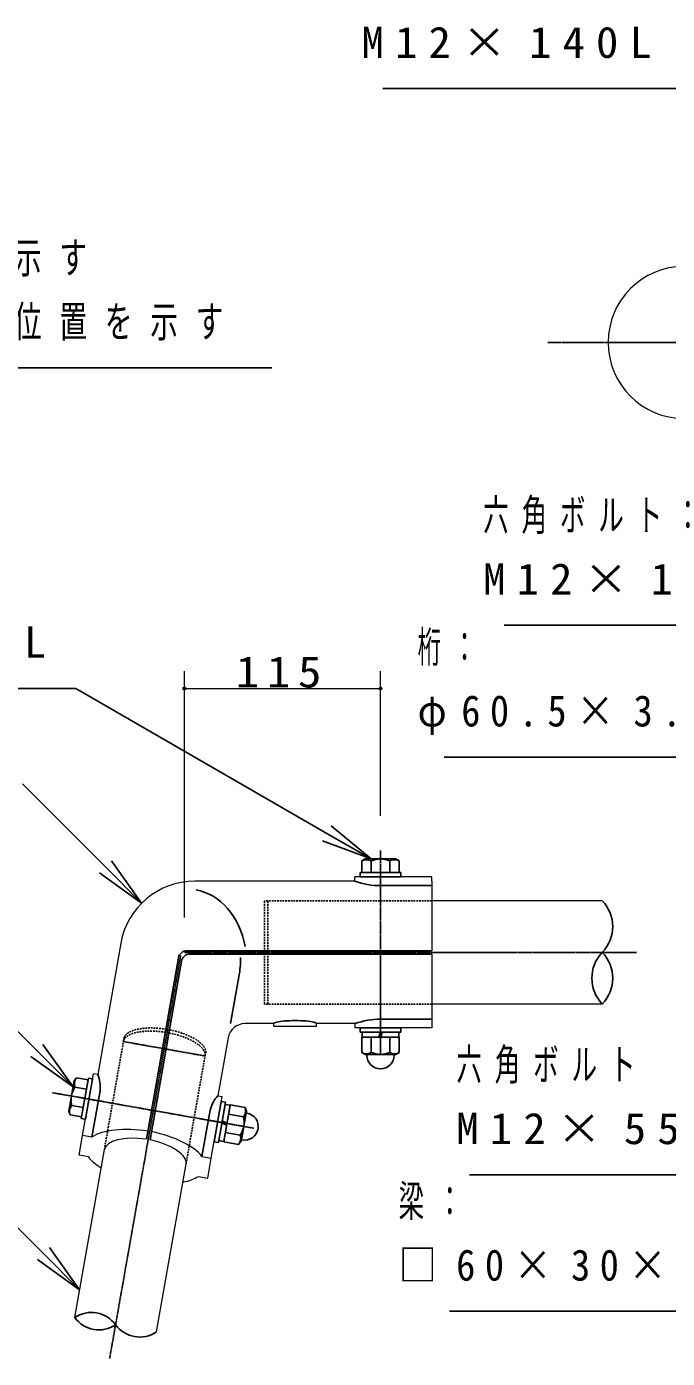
# Model space of a CAD drawing. Units: millimetres, scale not verified. Extents: x -19540 to 0, y -2390 to 13350.
# Drawn here: x -7304 to -5426, y 6762 to 10664 of the extents above; entities that cross this region are included whole.
import ezdxf

# ---------------------------------------------------------------- set-up
doc = ezdxf.new("R2010")
doc.units = ezdxf.units.MM
doc.linetypes.add('USER2', pattern=[6, 3, -1, 1, -1])
doc.linetypes.add('USER4', pattern=[8, 5, -3])
doc.layers.add('線', color=2, linetype='Continuous', lineweight=25)
doc.layers.add('補助', color=2, linetype='Continuous', lineweight=25)
doc.styles.add('ＭＳ ゴシック', font='')
doc.styles.get('ＭＳ ゴシック').set_extended_font_data('MS Gothic')

# ---------------------------------------------------------------- blocks, each defined once
blk = doc.blocks.new('dimension_origin')
at = {"color": 0, "linetype": 'Continuous', "lineweight": -2}
blk.add_circle((0, 0), 1.25, dxfattribs=at)

msp = doc.modelspace()

# ---------------------------------------------------------------- linework, layer by layer
at = {"layer": '線', "color": 20, "linetype": 'USER2'}
for p, q in [((-5776.744, 9738.578), (-3126.744, 9738.578)), ((-6266.744, 7651.25), (-6266.744, 8251.25)), ((-6266.744, 8203.75), (-6266.744, 8128.75)), ((-7060.664, 6761.787), (-6852.577, 7941.91)), ((-5516.744, 7951.25), (-6841.744, 7951.25)), ((-6266.744, 7698.75), (-6266.744, 7773.75)), ((-7020.366, 7690.018), (-6781.058, 7647.822)), ((-7228.048, 7540.139), (-6637.163, 7435.95)), ((-7151.921, 7527.009), (-7078.061, 7513.985)), ((-6713.19, 7449.648), (-6787.05, 7462.672))]:
    msp.add_line(p, q, dxfattribs=at)
at = {"layer": '線'}
for p, q in [((-6321.592, 8219.314), (-6311.744, 8225)), ((-6321.592, 8185), (-6321.592, 8219.314)), ((-6311.744, 8225), (-6221.744, 8225)), ((-6294.168, 8185), (-6294.168, 8219.314)), ((-6239.32, 8185), (-6239.32, 8219.314)), ((-6211.896, 8219.314), (-6221.744, 8225)), ((-6211.896, 8185), (-6211.896, 8219.314)), ((-6326.744, 8185), (-6206.744, 8185)), ((-6326.744, 8172.5), (-6326.744, 8185)), ((-6326.744, 8172.5), (-6206.744, 8172.5)), ((-6321.592, 8185), (-6211.896, 8185)), ((-6206.744, 8185), (-6206.744, 8172.5)), ((-6116.844, 8146.821), (-6266.744, 8146.821)), ((-6859.022, 7935.591), (-6952.723, 7404.184)), ((-6850.123, 7925.591), (-6942.383, 7402.361)), ((-6116.744, 7956.25), (-6834.402, 7956.25)), ((-6116.744, 7946.25), (-6825.503, 7946.25)), ((-6681.737, 7879.97), (-6705.977, 7742.5)), ((-6326.744, 7730), (-6206.744, 7730)), ((-6326.744, 7717.5), (-6326.744, 7730)), ((-6116.844, 7755.679), (-6266.744, 7755.679)), ((-6206.744, 7730), (-6206.744, 7717.5)), ((-6326.744, 7717.5), (-6206.744, 7717.5)), ((-6321.592, 7702.5), (-6211.896, 7702.5)), ((-6321.592, 7702.5), (-6321.592, 7658.186)), ((-6320.494, 7717.5), (-6212.994, 7717.5)), ((-6320.494, 7717.5), (-6320.494, 7702.5)), ((-6320.494, 7702.5), (-6212.994, 7702.5)), ((-6294.168, 7702.5), (-6294.168, 7658.186)), ((-6271.601, 7702.5), (-6267.581, 7717.5)), ((-6265.906, 7702.5), (-6261.887, 7717.5)), ((-6239.32, 7702.5), (-6239.32, 7658.186)), ((-6212.994, 7717.5), (-6212.994, 7702.5)), ((-6211.896, 7702.5), (-6211.896, 7658.186)), ((-6321.592, 7658.186), (-6311.744, 7652.5)), ((-6311.744, 7652.5), (-6221.744, 7652.5)), ((-6306.744, 7650), (-6306.744, 7652.5)), ((-6226.744, 7650), (-6226.744, 7652.5)), ((-6211.896, 7658.186), (-6221.744, 7652.5)), ((-7180.663, 7486.382), (-7165.034, 7575.015)), ((-7157.725, 7583.726), (-7165.034, 7575.015)), ((-7123.932, 7577.768), (-7157.725, 7583.726)), ((-7143.875, 7464.664), (-7123.037, 7582.841)), ((-7142.981, 7469.738), (-7123.932, 7577.768)), ((-7131.565, 7462.494), (-7110.727, 7580.67)), ((-7123.037, 7582.841), (-7110.727, 7580.67)), ((-7128.694, 7550.76), (-7162.487, 7556.719)), ((-7112.64, 7410.352), (-7088.72, 7546.009)), ((-7138.218, 7496.745), (-7172.011, 7502.704)), ((-6754.384, 7395.986), (-6733.546, 7514.163)), ((-6742.074, 7393.816), (-6721.236, 7511.993)), ((-6740.988, 7399.971), (-6722.321, 7505.838)), ((-6733.546, 7514.163), (-6721.236, 7511.993)), ((-6726.407, 7396.284), (-6707.358, 7504.314)), ((-6726.216, 7397.366), (-6707.549, 7503.233)), ((-6722.321, 7505.838), (-6707.549, 7503.233)), ((-6707.358, 7504.314), (-6663.717, 7496.619)), ((-6663.717, 7496.619), (-6659.828, 7485.933)), ((-7176.773, 7475.696), (-7180.663, 7486.382)), ((-7142.981, 7469.738), (-7176.773, 7475.696)), ((-7131.565, 7462.494), (-7143.875, 7464.664)), ((-6790.001, 7353.463), (-6766.081, 7489.119)), ((-6716.737, 7451.124), (-6730.811, 7457.687)), ((-6712.12, 7477.307), (-6668.48, 7469.612)), ((-6675.456, 7397.301), (-6659.828, 7485.933)), ((-6658.234, 7480.575), (-6660.696, 7481.009)), ((-6717.726, 7445.517), (-6731.8, 7452.079)), ((-6721.645, 7423.292), (-6678.004, 7415.597)), ((-6742.074, 7393.816), (-6754.384, 7395.986)), ((-6740.988, 7399.971), (-6726.216, 7397.366)), ((-6726.407, 7396.284), (-6682.766, 7388.589)), ((-6682.766, 7388.589), (-6675.456, 7397.301)), ((-6672.126, 7401.791), (-6674.588, 7402.225))]:
    msp.add_line(p, q, dxfattribs=at)
at = {"layer": '線', "color": 7, "lineweight": 13}
for p, q in [((-6341.644, 8160), (-6811.281, 8160)), ((-6341.744, 8160), (-6341.744, 8172.5)), ((-6116.744, 8172.5), (-6341.744, 8172.5)), ((-6116.744, 8160), (-6116.744, 8172.5)), ((-6116.744, 8160), (-6116.744, 7956.25)), ((-5616.744, 8102.5), (-6116.744, 8102.5)), ((-7027.939, 7978.203), (-7095.812, 7593.272)), ((-6116.744, 7946.25), (-6116.744, 7742.5)), ((-5616.744, 7800), (-6116.744, 7800)), ((-6579.244, 7742.5), (-6664.022, 7742.5)), ((-6579.244, 7735), (-6579.244, 7742.5)), ((-6579.244, 7735), (-6454.244, 7735)), ((-6454.244, 7735), (-6454.244, 7742.5)), ((-6341.644, 7742.5), (-6454.244, 7742.5)), ((-6341.744, 7742.5), (-6341.744, 7730)), ((-6116.744, 7730), (-6341.744, 7730)), ((-6116.744, 7742.5), (-6116.744, 7730)), ((-6713.262, 7701.182), (-6743.251, 7531.106)), ((-7139.911, 7415.161), (-7108.123, 7595.443)), ((-7095.812, 7593.272), (-7108.123, 7595.443)), ((-7162.487, 7556.719), (-7168.086, 7557.706)), ((-6743.251, 7531.106), (-6730.941, 7528.935)), ((-7172.011, 7502.704), (-7177.611, 7503.691)), ((-6762.73, 7348.654), (-6730.941, 7528.935)), ((-7150.221, 7356.69), (-7139.911, 7415.161)), ((-7112.64, 7410.352), (-7139.911, 7415.161)), ((-7162.954, 6881.366), (-7076.13, 7373.77)), ((-7122.95, 7351.881), (-7150.221, 7356.69)), ((-6790.001, 7353.463), (-6762.73, 7348.654)), ((-6773.04, 7290.183), (-6762.73, 7348.654)), ((-6923.645, 6839.17), (-6836.821, 7331.574)), ((-6800.311, 7294.991), (-6773.04, 7290.183))]:
    msp.add_line(p, q, dxfattribs=at)
at = {"layer": '線', "color": 4, "linetype": 'USER4'}
for p, q in [((-6606.744, 7800), (-6606.744, 8102.5)), ((-6116.744, 8102.5), (-6606.744, 8102.5)), ((-6596.744, 7800), (-6596.744, 8102.5)), ((-6116.744, 7800), (-6606.744, 7800)), ((-7076.13, 7373.77), (-7018.772, 7699.062)), ((-6836.821, 7331.574), (-6779.463, 7656.866))]:
    msp.add_line(p, q, dxfattribs=at)
at = {"layer": '線', "color": 7, "lineweight": 13}
for centre, radius, end in [((-5376.744, 9738.578), 222.75, 270), ((-6811.281, 7940), 220, 170), ((-6664.022, 7692.5), 50, 170)]:
    msp.add_arc(centre, radius, 90, end, dxfattribs=at)
at = {"layer": '線'}
for centre, radius, start, end in [((-6307.88, 8195.564), 27.424, 60.00001, 119.99999), ((-6266.744, 8156.021), 68.979, 66.57346, 113.42654), ((-6225.608, 8195.564), 27.424, 60.00001, 119.99999), ((-6266.462, 8368.423), 221.602, 250.14052, 269.92721), ((-5695.25, 8026.875), 109.006, 316.07099, 43.92901), ((-6834.402, 7931.25), 25, 90, 170), ((-6825.503, 7921.25), 25, 90, 170), ((-5538.237, 7875.625), 109.006, 136.07099, 223.92901), ((-5695.25, 7875.625), 109.006, 316.07099, 43.92901), ((-6266.462, 7534.077), 221.602, 90.07279, 109.85948), ((-6307.88, 7681.936), 27.424, 240.00001, 299.99999), ((-6266.744, 7650), 40, 180, 0), ((-6266.744, 7721.479), 68.979, 246.57346, 293.42654), ((-6225.608, 7681.936), 27.424, 240.00001, 299.99999), ((-7136.717, 7566.098), 27.424, 140.00001, 199.99999), ((-7175.472, 7557.154), 87.465, 352.67942, 24.38988), ((-7104.918, 7518.72), 68.979, 146.57346, 193.42654), ((-6680.749, 7469.921), 87.465, 135.61012, 167.32058), ((-7151.003, 7485.076), 27.424, 140.00001, 199.99999), ((-6689.488, 7487.24), 27.424, 320.00001, 19.99999), ((-6735.573, 7453.595), 68.979, 326.57346, 13.42654), ((-6665.18, 7441.183), 40, 260, 80), ((-6703.774, 7406.217), 27.424, 320.00001, 19.99999), ((-7092.175, 6932.927), 87.568, 216.07233, 303.92767), ((-7114.078, 6808.708), 87.568, 36.07233, 123.92767), ((-6972.521, 6911.828), 87.568, 216.07233, 303.92767)]:
    msp.add_arc(centre, radius, start, end, dxfattribs=at)
for centre, major_axis, ratio, start_param, end_param in [((-6850.479, 7890.463), (43.006, 243.896), 0.767184, 5.17056079, 6.28318531), ((-6868.851, 7912.963), (43.006, 243.896), 0.767184, 4.71238898, 4.94160831), ((-6516.744, 7742.5), (-62.5, 0), 0.145033, 3.14159265, 6.28318531)]:
    msp.add_ellipse(centre, major_axis=major_axis, ratio=ratio, start_param=start_param, end_param=end_param, dxfattribs=at)
at = {"layer": '線', "color": 4, "linetype": 'USER4'}
for centre in [(-6900.712, 7668.92), (-6899.118, 7677.964)]:
    msp.add_ellipse(centre, major_axis=(-119.654, 21.098), ratio=0.39582, start_param=3.14159265, end_param=6.28318531, dxfattribs=at)
at = {"layer": '線', "color": 7, "lineweight": 13}
for centre, major_axis, ratio, start_param, end_param in [((-6945.642, 7350.762), (-187.113, 32.993), 0.398766, 4.79801991, 5.8805749), ((-6967.308, 7354.582), (-187.113, 32.993), 0.398766, 3.54420306, 4.62675805), ((-6945.642, 7350.762), (-130.487, 23.008), 0.390731, 4.83534003, 6.28318531), ((-6967.308, 7354.582), (-130.487, 23.008), 0.390731, 3.14159265, 4.58943793), ((-6945.642, 7350.762), (-187.113, 32.993), 0.398766, 0.40261041, 0.79907716), ((-6967.308, 7354.582), (-187.113, 32.993), 0.398766, 2.3425155, 2.73898224)]:
    msp.add_ellipse(centre, major_axis=major_axis, ratio=ratio, start_param=start_param, end_param=end_param, dxfattribs=at)
at = {"layer": '補助'}
for p, q in [((-5435.108, 10482.578), (-6260.367, 10482.578)), ((-5385.108, 10482.578), (-5435.108, 10482.578)), ((-7993.825, 9664.25), (-6585.724, 9664.25)), ((-5078.68, 8910.19), (-5903.939, 8910.19)), ((-7210.193, 8725), (-8035.452, 8725)), ((-7160.193, 8725), (-7210.193, 8725)), ((-6424.072, 8300), (-7160.193, 8725)), ((-5259.953, 8523.75), (-6079.726, 8523.75)), ((-7072.911, 8201.63), (-7316.264, 8444.983)), ((-6411.572, 8321.651), (-6294.168, 8225)), ((-6436.572, 8278.349), (-6294.168, 8225)), ((-6294.168, 8225), (-6424.072, 8300)), ((-6966.845, 8095.563), (-7072.911, 8201.63)), ((-7055.233, 8219.307), (-6966.845, 8095.563)), ((-7090.588, 8183.952), (-6966.845, 8095.563)), ((-7274.152, 7663.772), (-7518.26, 7907.88)), ((-7168.086, 7557.706), (-7274.152, 7663.772)), ((-7256.475, 7681.45), (-7168.086, 7557.706)), ((-7291.83, 7646.094), (-7168.086, 7557.706)), ((-7254.665, 7068.844), (-7513.308, 7327.487)), ((-5264.32, 7300), (-6006.376, 7300)), ((-7148.599, 6962.778), (-7254.665, 7068.844)), ((-7236.987, 7086.521), (-7148.599, 6962.778)), ((-7272.342, 7051.166), (-7148.599, 6962.778)), ((-5112.081, 6900), (-6064.4, 6900))]:
    msp.add_line(p, q, dxfattribs=at)
at = {"layer": '補助', "lineweight": 13}
for p, q in [((-6841.744, 8053.75), (-6841.744, 8775)), ((-6266.744, 8351.25), (-6266.744, 8775)), ((-6841.744, 8725), (-6266.744, 8725))]:
    msp.add_line(p, q, dxfattribs=at)

# ---------------------------------------------------------------- block references
at = {"layer": '補助', "lineweight": 13, "xscale": 3.33, "yscale": 3.33}
msp.add_blockref('dimension_origin', (-6841.744, 8725), dxfattribs=at)
at = {"layer": '補助', "lineweight": 13, "xscale": 3.33, "yscale": 3.33, "rotation": 180}
msp.add_blockref('dimension_origin', (-6266.744, 8725), dxfattribs=at)

# ---------------------------------------------------------------- texts
at = {"layer": '補助', "char_height": 91.64, "style": 'ＭＳ ゴシック'}
for s, insert, attachment_point in [('\\T1.5;\\W1.05;M12×140L', (-6322.43, 10663.828), 1), ('\\T1.64;\\W0.65;安全領域を示す', (-8007.575, 10033), 1), ('\\T1.64;\\W0.65;（）は基礎位置を示す', (-8007.575, 9845.5), 1), ('\\T1.5;\\W0.6;六角ボルト：', (-5966.001, 9278.94), 1), ('\\T1.5;\\W1.05;M12×110L', (-5966.001, 9091.44), 1), ('\\T1.5;\\W1.05;M12×105L', (-8097.515, 8906.25), 1), ('\\T1.5;\\W0.55;桁：', (-6157.988, 8892.5), 1), ('\\T1.33;\\W1.1;115', (-6554.244, 8726), 8), ('\\T1.5;\\W0.9;φ60.5×3.8', (-6157.988, 8705), 1), ('\\T1.5;\\W0.6;六角ボルト', (-6044.498, 7668.75), 1), ('\\T1.5;\\W1.05;M12×55L', (-6044.498, 7481.25), 1), ('\\T1.5;\\W0.6;梁：', (-6213.688, 7268.75), 1), ('\\T1.5;\\W0.9;□60×30×3.2', (-6213.688, 7081.25), 1)]:
    msp.add_mtext(s, dxfattribs=dict(at, insert=insert, attachment_point=attachment_point))

doc.saveas('drawing.dxf')
